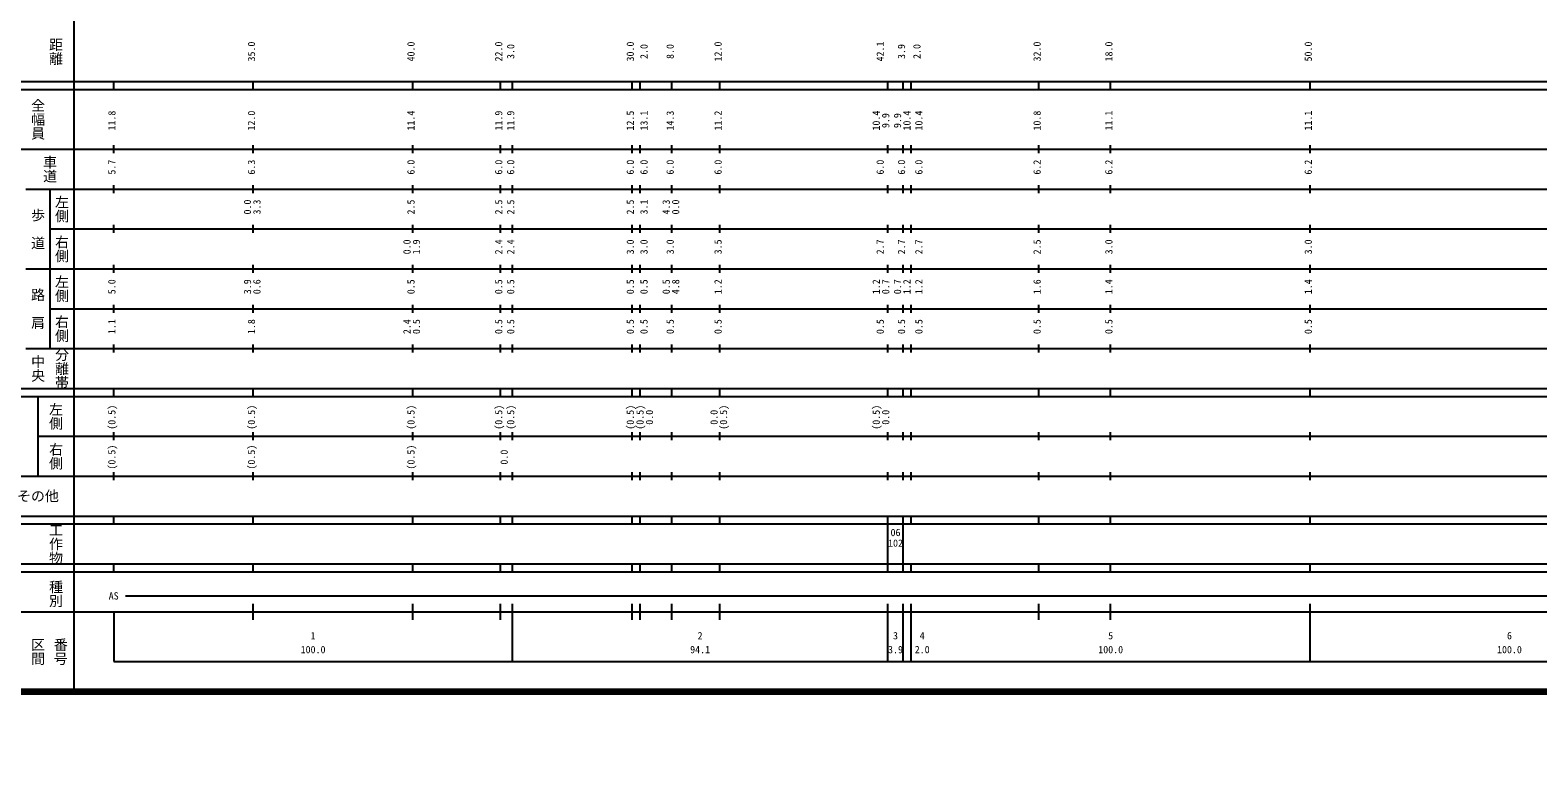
# Model space of a CAD drawing. Units: millimetres on the paper, enlarged 1000 times. Extents: x -997654 to 1989346, y -2661353 to 380000.
# Drawn here: x 47054 to 425120, y -169 to 185860 of the extents above; entities that cross this region are included whole.
import ezdxf
from ezdxf.enums import TextEntityAlignment as Align

# ---------------------------------------------------------------- set-up
doc = ezdxf.new("R2010")
doc.units = ezdxf.units.MM
doc.header["$LTSCALE"] = 1000
for name, color, linetype, lineweight in [('M-BGD', 7, 'Continuous', 25), ('M-TTL', 2, 'Continuous', 140), ('M-TTL-BAND', 7, 'Continuous', 25)]:
    doc.layers.add(name, color=color, linetype=linetype, lineweight=lineweight)
doc.styles.add('@ＭＳ ゴシック', font='')
doc.styles.add('ＭＳ ゴシック', font='')
doc.styles.get('@ＭＳ ゴシック').set_extended_font_data('@MS Gothic')
doc.styles.get('ＭＳ ゴシック').set_extended_font_data('MS Gothic')

msp = doc.modelspace()

# ---------------------------------------------------------------- linework, layer by layer
at = {"layer": 'M-BGD'}
msp.add_arc((495846, -1167853), 1493500, 100.37437, 100.37437, dxfattribs=at)
at = {"layer": 'M-TTL'}
msp.add_line((40000, 20000), (680000, 20000), dxfattribs=at)
at = {"layer": 'M-TTL-BAND'}
for p, q in [((58000, 370000), (58000, 20000)), ((40000, 173000), (579000, 173000)), ((40000, 171000), (579000, 171000)), ((68000, 171000), (68000, 173000)), ((103000, 171000), (103000, 173000)), ((143000, 171000), (143000, 173000)), ((165000, 171000), (165000, 173000)), ((168000, 171000), (168000, 173000)), ((198000, 171000), (198000, 173000)), ((200000, 171000), (200000, 173000)), ((208000, 171000), (208000, 173000)), ((220000, 171000), (220000, 173000)), ((262100, 171000), (262100, 173000)), ((266000, 171000), (266000, 173000)), ((268000, 171000), (268000, 173000)), ((300000, 171000), (300000, 173000)), ((318000, 171000), (318000, 173000)), ((368000, 171000), (368000, 173000)), ((40000, 156000), (579000, 156000)), ((68000, 155000), (68000, 157000)), ((103000, 155000), (103000, 157000)), ((143000, 155000), (143000, 157000)), ((165000, 155000), (165000, 157000)), ((168000, 155000), (168000, 157000)), ((198000, 155000), (198000, 157000)), ((200000, 155000), (200000, 157000)), ((208000, 155000), (208000, 157000)), ((220000, 155000), (220000, 157000)), ((262100, 155000), (262100, 157000)), ((266000, 155000), (266000, 157000)), ((268000, 155000), (268000, 157000)), ((300000, 155000), (300000, 157000)), ((318000, 155000), (318000, 157000)), ((368000, 155000), (368000, 157000)), ((46000, 146000), (579000, 146000)), ((52000, 146000), (52000, 106000)), ((68000, 145000), (68000, 147000)), ((103000, 145000), (103000, 147000)), ((143000, 145000), (143000, 147000)), ((165000, 145000), (165000, 147000)), ((168000, 145000), (168000, 147000)), ((198000, 145000), (198000, 147000)), ((200000, 145000), (200000, 147000)), ((208000, 145000), (208000, 147000)), ((220000, 145000), (220000, 147000)), ((262100, 145000), (262100, 147000)), ((266000, 145000), (266000, 147000)), ((268000, 145000), (268000, 147000)), ((300000, 145000), (300000, 147000)), ((318000, 145000), (318000, 147000)), ((368000, 145000), (368000, 147000)), ((68000, 135000), (68000, 137000)), ((103000, 135000), (103000, 137000)), ((143000, 135000), (143000, 137000)), ((165000, 135000), (165000, 137000)), ((168000, 135000), (168000, 137000)), ((198000, 135000), (198000, 137000)), ((200000, 135000), (200000, 137000)), ((208000, 135000), (208000, 137000)), ((220000, 135000), (220000, 137000)), ((262100, 135000), (262100, 137000)), ((266000, 135000), (266000, 137000)), ((268000, 135000), (268000, 137000)), ((300000, 135000), (300000, 137000)), ((318000, 135000), (318000, 137000)), ((368000, 135000), (368000, 137000)), ((52000, 136000), (579000, 136000)), ((46000, 126000), (579000, 126000)), ((68000, 125000), (68000, 127000)), ((103000, 125000), (103000, 127000)), ((143000, 125000), (143000, 127000)), ((165000, 125000), (165000, 127000)), ((168000, 125000), (168000, 127000)), ((198000, 125000), (198000, 127000)), ((200000, 125000), (200000, 127000)), ((208000, 125000), (208000, 127000)), ((220000, 125000), (220000, 127000)), ((262100, 125000), (262100, 127000)), ((266000, 125000), (266000, 127000)), ((268000, 125000), (268000, 127000)), ((300000, 125000), (300000, 127000)), ((318000, 125000), (318000, 127000)), ((368000, 125000), (368000, 127000)), ((52000, 116000), (579000, 116000)), ((68000, 115000), (68000, 117000)), ((103000, 115000), (103000, 117000)), ((143000, 115000), (143000, 117000)), ((165000, 115000), (165000, 117000)), ((168000, 115000), (168000, 117000)), ((198000, 115000), (198000, 117000)), ((200000, 115000), (200000, 117000)), ((208000, 115000), (208000, 117000)), ((220000, 115000), (220000, 117000)), ((262100, 115000), (262100, 117000)), ((266000, 115000), (266000, 117000)), ((268000, 115000), (268000, 117000)), ((300000, 115000), (300000, 117000)), ((318000, 115000), (318000, 117000)), ((368000, 115000), (368000, 117000)), ((46000, 106000), (579000, 106000)), ((68000, 105000), (68000, 107000)), ((103000, 105000), (103000, 107000)), ((143000, 105000), (143000, 107000)), ((165000, 105000), (165000, 107000)), ((168000, 105000), (168000, 107000)), ((198000, 105000), (198000, 107000)), ((200000, 105000), (200000, 107000)), ((208000, 105000), (208000, 107000)), ((220000, 105000), (220000, 107000)), ((262100, 105000), (262100, 107000)), ((266000, 105000), (266000, 107000)), ((268000, 105000), (268000, 107000)), ((300000, 105000), (300000, 107000)), ((318000, 105000), (318000, 107000)), ((368000, 105000), (368000, 107000)), ((40000, 96000), (579000, 96000)), ((68000, 94000), (68000, 96000)), ((103000, 94000), (103000, 96000)), ((143000, 94000), (143000, 96000)), ((165000, 94000), (165000, 96000)), ((168000, 94000), (168000, 96000)), ((198000, 94000), (198000, 96000)), ((200000, 94000), (200000, 96000)), ((208000, 94000), (208000, 96000)), ((220000, 94000), (220000, 96000)), ((262100, 94000), (262100, 96000)), ((266000, 94000), (266000, 96000)), ((268000, 94000), (268000, 96000)), ((300000, 94000), (300000, 96000)), ((318000, 94000), (318000, 96000)), ((368000, 94000), (368000, 96000)), ((40000, 94000), (579000, 94000)), ((49000, 94000), (49000, 74000)), ((49000, 84000), (579000, 84000)), ((68000, 83000), (68000, 85000)), ((103000, 83000), (103000, 85000)), ((143000, 83000), (143000, 85000)), ((165000, 83000), (165000, 85000)), ((168000, 83000), (168000, 85000)), ((198000, 83000), (198000, 85000)), ((200000, 83000), (200000, 85000)), ((208000, 83000), (208000, 85000)), ((220000, 83000), (220000, 85000)), ((262100, 83000), (262100, 85000)), ((266000, 83000), (266000, 85000)), ((268000, 83000), (268000, 85000)), ((300000, 83000), (300000, 85000)), ((318000, 83000), (318000, 85000)), ((368000, 83000), (368000, 85000)), ((40000, 74000), (579000, 74000)), ((68000, 73000), (68000, 75000)), ((103000, 73000), (103000, 75000)), ((143000, 73000), (143000, 75000)), ((165000, 73000), (165000, 75000)), ((168000, 73000), (168000, 75000)), ((198000, 73000), (198000, 75000)), ((200000, 73000), (200000, 75000)), ((208000, 73000), (208000, 75000)), ((220000, 73000), (220000, 75000)), ((262100, 73000), (262100, 75000)), ((266000, 73000), (266000, 75000)), ((268000, 73000), (268000, 75000)), ((300000, 73000), (300000, 75000)), ((318000, 73000), (318000, 75000)), ((368000, 73000), (368000, 75000)), ((40000, 64000), (579000, 64000)), ((40000, 62000), (579000, 62000)), ((68000, 62000), (68000, 64000)), ((103000, 62000), (103000, 64000)), ((143000, 62000), (143000, 64000)), ((165000, 62000), (165000, 64000)), ((168000, 62000), (168000, 64000)), ((198000, 62000), (198000, 64000)), ((200000, 62000), (200000, 64000)), ((208000, 62000), (208000, 64000)), ((220000, 62000), (220000, 64000)), ((262100, 62000), (262100, 64000)), ((262100, 52000), (262100, 62000)), ((266000, 62000), (266000, 64000)), ((266000, 52000), (266000, 62000)), ((268000, 62000), (268000, 64000)), ((300000, 62000), (300000, 64000)), ((318000, 62000), (318000, 64000)), ((368000, 62000), (368000, 64000)), ((40000, 52000), (579000, 52000)), ((40000, 50000), (579000, 50000)), ((68000, 50000), (68000, 52000)), ((103000, 50000), (103000, 52000)), ((143000, 50000), (143000, 52000)), ((165000, 50000), (165000, 52000)), ((168000, 50000), (168000, 52000)), ((198000, 50000), (198000, 52000)), ((200000, 50000), (200000, 52000)), ((208000, 50000), (208000, 52000)), ((220000, 50000), (220000, 52000)), ((262100, 50000), (262100, 52000)), ((266000, 50000), (266000, 52000)), ((268000, 50000), (268000, 52000)), ((300000, 50000), (300000, 52000)), ((318000, 50000), (318000, 52000)), ((368000, 50000), (368000, 52000)), ((71000, 44000), (565000, 44000)), ((103000, 38000), (103000, 42000)), ((143000, 38000), (143000, 42000)), ((165000, 38000), (165000, 42000)), ((168000, 27500), (168000, 42000)), ((198000, 38000), (198000, 42000)), ((200000, 38000), (200000, 42000)), ((208000, 38000), (208000, 42000)), ((220000, 38000), (220000, 42000)), ((262100, 27500), (262100, 42000)), ((266000, 27500), (266000, 42000)), ((268000, 27500), (268000, 42000)), ((300000, 38000), (300000, 42000)), ((318000, 38000), (318000, 42000)), ((368000, 27500), (368000, 42000)), ((40000, 40000), (579000, 40000)), ((68000, 40000), (68000, 27500)), ((68000, 27500), (579000, 27500))]:
    msp.add_line(p, q, dxfattribs=at)

# ---------------------------------------------------------------- texts
at = {"layer": 'M-TTL-BAND', "style": '@ＭＳ ゴシック'}
for s, p in [('距離', (53500, 180500)), ('全幅員', (49000, 163500)), ('車道', (52000, 151000)), ('左側', (55000, 141000)), ('歩\u3000道', (49000, 136000)), ('右側', (55000, 131000)), ('路\u3000肩', (49000, 116000)), ('左側', (55000, 121000)), ('右側', (55000, 111000)), ('分離帯', (55000, 101000)), ('中央', (49000, 101000)), ('左側', (53500, 89000)), ('右側', (53500, 79000)), ('工作物', (53500, 57000)), ('種別', (53500, 44500)), ('区間', (49000, 30000)), ('番号', (54667, 30000))]:
    msp.add_text(s, height=2566, rotation=270, dxfattribs=at).set_placement(p, align=Align.MIDDLE_CENTER)
at = {"layer": 'M-TTL-BAND', "style": 'ＭＳ ゴシック'}
for s, p in [('35.0', (104000, 180500)), ('40.0', (144000, 180500)), ('22.0', (166000, 180500)), ('3.0', (169000, 180500)), ('30.0', (199000, 180500)), ('2.0', (202431, 180500)), ('8.0', (209000, 180500)), ('12.0', (221000, 180500)), ('42.1', (261669, 180500)), ('3.9', (267000, 180500)), ('2.0', (270878, 180500)), ('32.0', (301000, 180500)), ('18.0', (319000, 180500)), ('50.0', (369000, 180500)), ('11.8', (69000, 163174)), ('12.0', (104000, 163174)), ('11.4', (144000, 163174)), ('11.9', (166000, 163174)), ('11.9', (169000, 163174)), ('12.5', (199000, 163174)), ('13.1', (202431, 163174)), ('14.3', (209000, 163174)), ('11.2', (221000, 163174)), ('10.4', (260669, 163174)), ('9.9', (263039, 163174)), ('9.9', (266000, 163174)), ('10.4', (268370, 163174)), ('10.4', (271364, 163174)), ('10.8', (301000, 163174)), ('11.1', (319000, 163174)), ('11.1', (369000, 163174)), ('5.7', (69000, 151500)), ('6.3', (104000, 151500)), ('6.0', (144000, 151500)), ('6.0', (166000, 151500)), ('6.0', (169000, 151500)), ('6.0', (199000, 151500)), ('6.0', (202431, 151500)), ('6.0', (209000, 151500)), ('6.0', (221000, 151500)), ('6.0', (261669, 151500)), ('6.0', (267000, 151500)), ('6.0', (271364, 151500)), ('6.2', (301000, 151500)), ('6.2', (319000, 151500)), ('6.2', (369000, 151500)), ('0.0', (103000, 141500)), ('3.3', (105370, 141500)), ('2.5', (144000, 141500)), ('2.5', (166000, 141500)), ('2.5', (169000, 141500)), ('2.5', (199000, 141500)), ('3.1', (202431, 141500)), ('4.3', (208000, 141500)), ('0.0', (210370, 141500)), ('0.0', (143000, 131500)), ('1.9', (145370, 131500)), ('2.4', (166000, 131500)), ('2.4', (169000, 131500)), ('3.0', (199000, 131500)), ('3.0', (202431, 131500)), ('3.0', (209000, 131500)), ('3.5', (221000, 131500)), ('2.7', (261669, 131500)), ('2.7', (267000, 131500)), ('2.7', (271364, 131500)), ('2.5', (301000, 131500)), ('3.0', (319000, 131500)), ('3.0', (369000, 131500)), ('5.0', (69000, 121500)), ('3.9', (103000, 121500)), ('0.6', (105370, 121500)), ('0.5', (144000, 121500)), ('0.5', (166000, 121500)), ('0.5', (169000, 121500)), ('0.5', (199000, 121500)), ('0.5', (202431, 121500)), ('0.5', (208000, 121500)), ('4.8', (210370, 121500)), ('1.2', (221000, 121500)), ('1.2', (260669, 121500)), ('0.7', (263039, 121500)), ('0.7', (266000, 121500)), ('1.2', (268370, 121500)), ('1.2', (271364, 121500)), ('1.6', (301000, 121500)), ('1.4', (319000, 121500)), ('1.4', (369000, 121500)), ('1.1', (69000, 111500)), ('1.8', (104000, 111500)), ('2.4', (143000, 111500)), ('0.5', (145370, 111500)), ('0.5', (166000, 111500)), ('0.5', (169000, 111500)), ('0.5', (199000, 111500)), ('0.5', (202431, 111500)), ('0.5', (209000, 111500)), ('0.5', (221000, 111500)), ('0.5', (261669, 111500)), ('0.5', (267000, 111500)), ('0.5', (271364, 111500)), ('0.5', (301000, 111500)), ('0.5', (319000, 111500)), ('0.5', (369000, 111500)), ('(0.5)', (69000, 88764)), ('(0.5)', (104000, 88764)), ('(0.5)', (144000, 88764)), ('(0.5)', (166000, 88764)), ('(0.5)', (169000, 88764)), ('(0.5)', (199000, 88764)), ('(0.5)', (201431, 88764)), ('(0.5)', (222370, 88764)), ('(0.5)', (260669, 88764)), ('0.0', (203801, 88764)), ('0.0', (220000, 88764)), ('0.0', (263039, 88764)), ('(0.5)', (69000, 78764)), ('(0.5)', (104000, 78764)), ('(0.5)', (144000, 78764)), ('0.0', (167370, 78764))]:
    msp.add_text(s, height=1833, rotation=90, dxfattribs=at).set_placement(p, align=Align.BOTTOM_CENTER)
msp.add_text('その他', height=2566, dxfattribs=at).set_placement((49000, 69000), align=Align.MIDDLE_CENTER)
for s, p in [('06', (264050, 58405)), ('102', (264050, 55727)), ('AS', (68000, 42500)), ('1', (118000, 32523)), ('2', (215050, 32523)), ('3', (264050, 32523)), ('4', (270739, 32523)), ('5', (318000, 32523)), ('6', (418000, 32523)), ('100.0', (118000, 29033)), ('94.1', (215050, 29033)), ('3.9', (264050, 29033)), ('2.0', (270739, 29033)), ('100.0', (318000, 29033)), ('100.0', (418000, 29033))]:
    msp.add_text(s, height=1833, dxfattribs=at).set_placement(p, align=Align.BOTTOM_CENTER)

doc.saveas('drawing.dxf')
